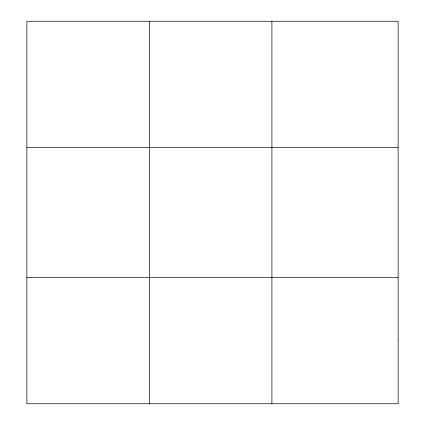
<?xml version="1.0" encoding="UTF-8"?>
<svg xmlns="http://www.w3.org/2000/svg" width="425" height="425" viewBox="0 0 425 425"><rect width="100%" height="100%" fill="white"/><g stroke="black" fill="none" stroke-linecap="round" stroke-linejoin="round"><path stroke-width="0.64" d="M149.382 21.25L149.382 403.75M271.904 21.25L271.904 403.75M26.865 147.475L398.135 147.475M26.865 277.525L398.135 277.525M398.135 340.638L398.135 403.75L26.865 403.75L26.865 21.25L398.135 21.25L398.135 340.638"/></g></svg>
